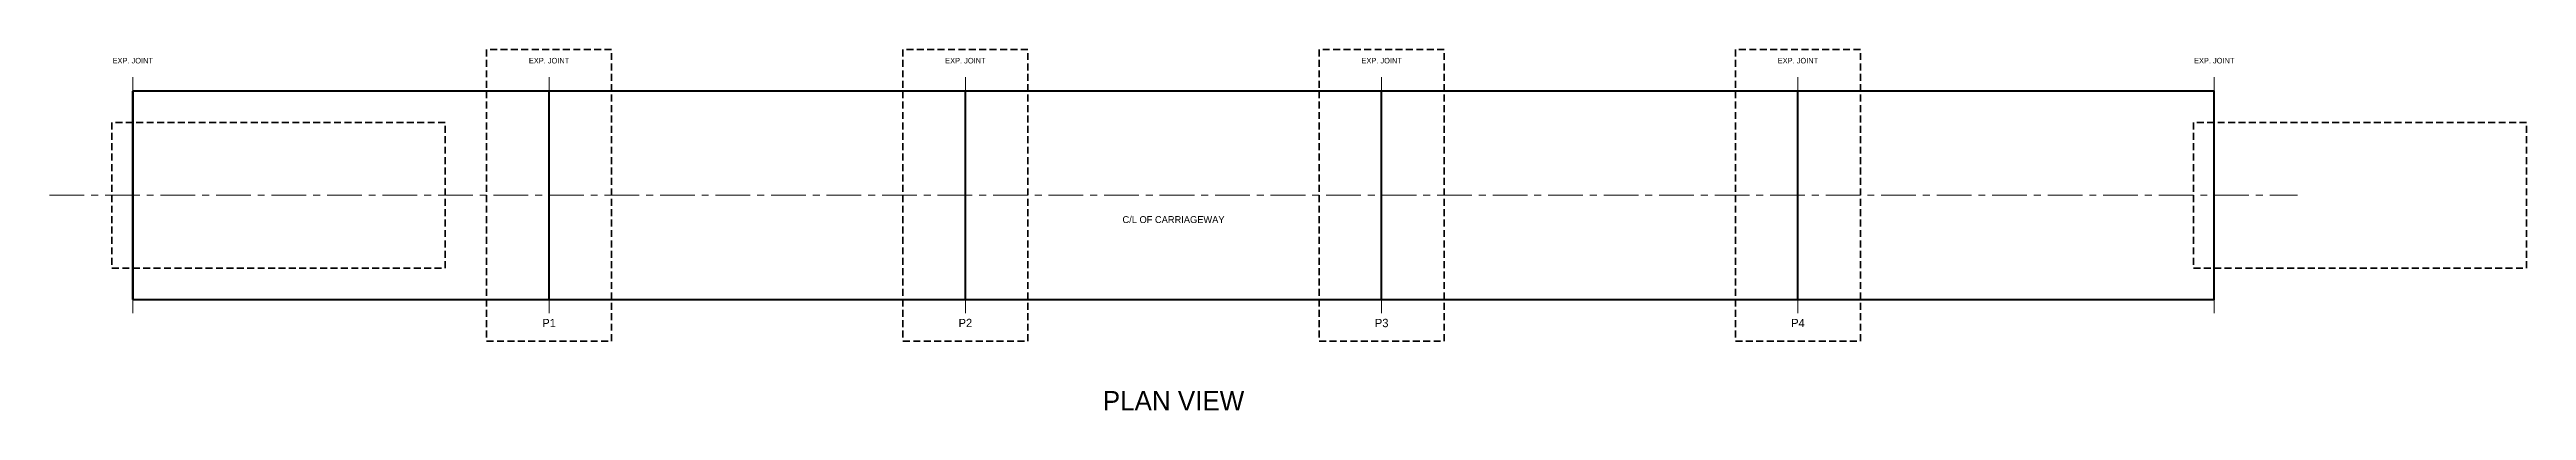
# Model space of a CAD drawing. Header units: metres. Extents: x -26 to 99, y -14 to 136.
# Drawn here: x -3 to 86.2, y -14 to -1 of the extents above.
import ezdxf
from ezdxf.enums import TextEntityAlignment as Align

# ---------------------------------------------------------------- set-up
doc = ezdxf.new("R2010")
doc.units = ezdxf.units.M
doc.linetypes.add('CENTER', pattern=[2, 1.25, -0.25, 0.25, -0.25])
doc.linetypes.add('HIDDEN', pattern=[0.375, 0.25, -0.125])
for name, color, linetype, lineweight in [('A-DIM', 1, 'CONTINUOUS', 18), ('A-GRID', 8, 'CENTER', 15), ('A-TEXT', 7, 'CONTINUOUS', 18), ('S-ABUT', 5, 'CONTINUOUS', 50), ('S-DECK', 4, 'CONTINUOUS', 50), ('S-FNDTN', 2, 'HIDDEN', 35), ('S-PIER', 3, 'CONTINUOUS', 50)]:
    doc.layers.add(name, color=color, linetype=linetype, lineweight=lineweight)

msp = doc.modelspace()

# ---------------------------------------------------------------- linework, layer by layer
at = {"layer": 'A-DIM', "linetype": 'CONTINUOUS'}
for p, q in [((0, -10.5), (0, -2)), ((15, -10.5), (15, -2)), ((30, -10.5), (30, -2)), ((45, -10.5), (45, -2)), ((60, -10.5), (60, -2)), ((75, -10.5), (75, -2))]:
    msp.add_line(p, q, dxfattribs=at)
at = {"layer": 'A-GRID', "linetype": 'CENTER'}
msp.add_line((-3, -6.25), (78, -6.25), dxfattribs=at)
at = {"layer": 'S-ABUT', "linetype": 'CONTINUOUS'}
for p, q in [((0, -10), (0, -2.5)), ((75, -10), (75, -2.5))]:
    msp.add_line(p, q, dxfattribs=at)
at = {"layer": 'S-DECK', "linetype": 'CONTINUOUS'}
msp.add_lwpolyline([(0, -10), (75, -10), (75, -2.5), (0, -2.5)], close=True, dxfattribs=at)
at = {"layer": 'S-FNDTN', "linetype": 'HIDDEN'}
for points in [[(12.75, -11.5), (17.25, -11.5), (17.25, -1), (12.75, -1)], [(27.75, -11.5), (32.25, -11.5), (32.25, -1), (27.75, -1)], [(42.75, -11.5), (47.25, -11.5), (47.25, -1), (42.75, -1)], [(57.75, -11.5), (62.25, -11.5), (62.25, -1), (57.75, -1)], [(-0.75, -8.875), (11.25, -8.875), (11.25, -3.625), (-0.75, -3.625)], [(74.25, -8.875), (86.25, -8.875), (86.25, -3.625), (74.25, -3.625)]]:
    msp.add_lwpolyline(points, close=True, dxfattribs=at)
at = {"layer": 'S-PIER', "linetype": 'CONTINUOUS'}
for p, q in [((15, -10), (15, -2.5)), ((30, -10), (30, -2.5)), ((45, -10), (45, -2.5)), ((60, -10), (60, -2.5))]:
    msp.add_line(p, q, dxfattribs=at)

# ---------------------------------------------------------------- texts
at = {"layer": 'A-DIM'}
for p in [(0, -1.5), (15, -1.5), (30, -1.5), (45, -1.5), (60, -1.5), (75, -1.5)]:
    msp.add_text('EXP. JOINT', height=0.2, dxfattribs=at).set_placement(p, align=Align.CENTER)
at = {"layer": 'A-GRID'}
msp.add_text('C/L OF CARRIAGEWAY', height=0.25, dxfattribs=at).set_placement((37.5, -7.25), align=Align.CENTER)
at = {"layer": 'A-TEXT'}
for s, height, p in [('P1', 0.3, (15, -11)), ('P2', 0.3, (30, -11)), ('P3', 0.3, (45, -11)), ('P4', 0.3, (60, -11)), ('PLAN VIEW', 0.7, (37.5, -14))]:
    msp.add_text(s, height=height, dxfattribs=at).set_placement(p, align=Align.CENTER)

doc.saveas('drawing.dxf')
